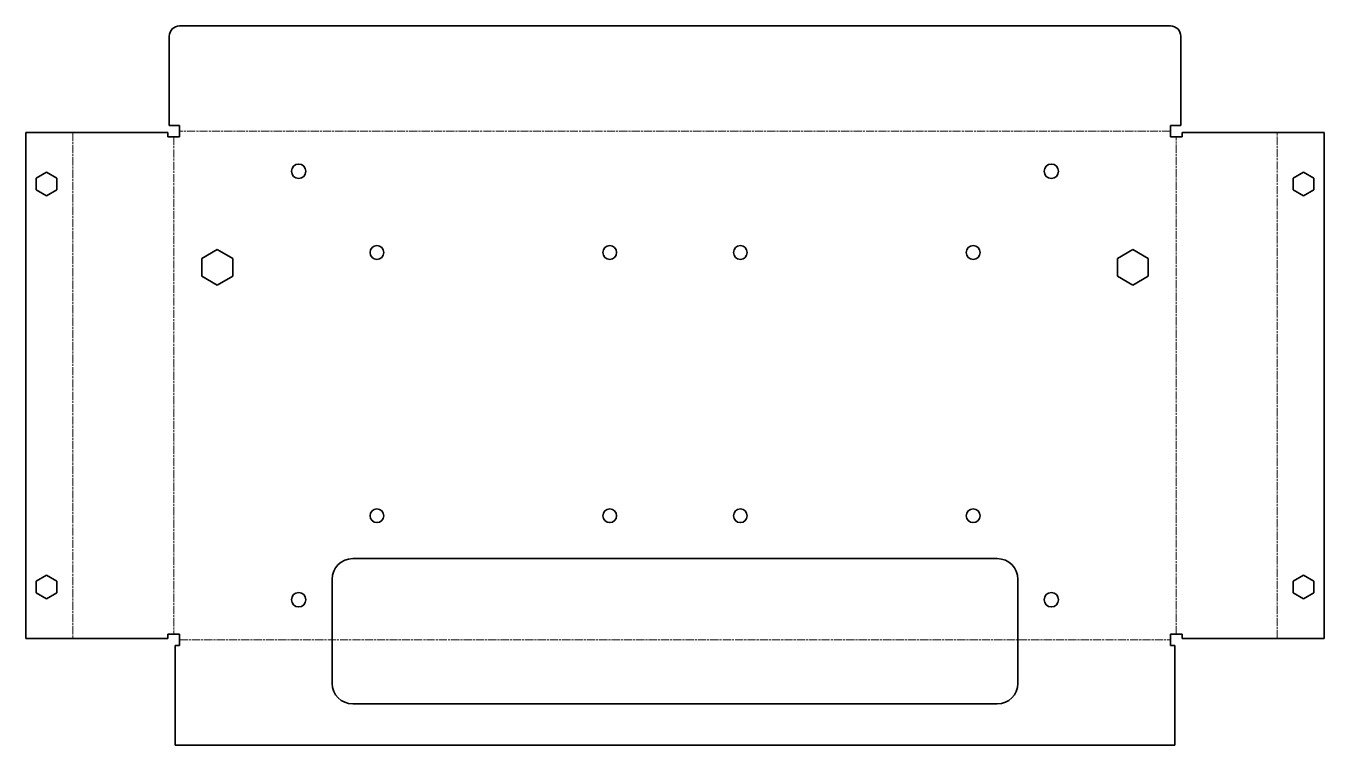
# Model space of a CAD drawing. Header units: millimetres. Extents: x 0 to 379, y 0 to 210.
import ezdxf

# ---------------------------------------------------------------- set-up
doc = ezdxf.new("R2010")
doc.units = ezdxf.units.MM
doc.linetypes.add('Chain', pattern=[13.68, 9.12, -1.14, 2.28, -1.14])
doc.layers.add('SIMUMAK Bend Centerline (ISO)', color=7, linetype='Chain', lineweight=9)
doc.layers.add('SIMUMAK Visible (ISO)', color=7, linetype='Continuous', lineweight=35)

# ---------------------------------------------------------------- blocks, each defined once
blk = doc.blocks.new('DSPY-AUT-05-BOXE-01_Sheet_3_DSPY-AUT-05-BOXE-01 (Desplegada)')
at = {"layer": 'SIMUMAK Bend Centerline (ISO)', "ltscale": 0.263158}
for p, q in [((-175.59, 73.8), (-175.59, -73.8)), ((-146.2, 72.5), (-146.2, -72.5)), ((144.5, 74.2), (-144.5, 74.2)), ((146.2, -72.5), (146.2, 72.5)), ((175.59, -73.8), (175.59, 73.8)), ((-144.5, -74.2), (144.5, -74.2))]:
    blk.add_line(p, q, dxfattribs=at)
at = {"layer": 'SIMUMAK Visible (ISO)'}
for p, q in [((-144.5, 104.89), (144.5, 104.89)), ((-147.5, 101.89), (-147.5, 75.89)), ((147.5, 101.89), (147.5, 75.89)), ((-144.5, 75.89), (-147.5, 75.89)), ((-144.5, 72.5), (-144.5, 75.89)), ((147.5, 75.89), (144.5, 75.89)), ((144.5, 75.89), (144.5, 72.5)), ((-189.29, -73.8), (-189.29, 73.8)), ((-189.29, 73.8), (-147.89, 73.8)), ((-147.89, 73.8), (-147.89, 72.5)), ((-147.89, 72.5), (-144.5, 72.5)), ((144.5, 72.5), (147.89, 72.5)), ((147.89, 72.5), (147.89, 73.8)), ((147.89, 73.8), (189.29, 73.8)), ((189.29, 73.8), (189.29, -73.8)), ((-186.29, 60.53), (-183.29, 62.26)), ((-183.29, 62.26), (-180.29, 60.53)), ((180.29, 60.53), (183.29, 62.26)), ((183.29, 62.26), (186.29, 60.53)), ((-186.29, 57.07), (-186.29, 60.53)), ((-183.29, 55.34), (-186.29, 57.07)), ((-180.29, 57.07), (-183.29, 55.34)), ((-180.29, 60.53), (-180.29, 57.07)), ((180.29, 57.07), (180.29, 60.53)), ((183.29, 55.34), (180.29, 57.07)), ((186.29, 57.07), (183.29, 55.34)), ((186.29, 60.53), (186.29, 57.07)), ((-138, 37.1), (-133.5, 39.7)), ((-133.5, 39.7), (-129, 37.1)), ((129, 37.1), (133.5, 39.7)), ((133.5, 39.7), (138, 37.1)), ((-138, 31.9), (-138, 37.1)), ((-129, 37.1), (-129, 31.9)), ((129, 31.9), (129, 37.1)), ((138, 37.1), (138, 31.9)), ((-133.5, 29.3), (-138, 31.9)), ((-129, 31.9), (-133.5, 29.3)), ((133.5, 29.3), (129, 31.9)), ((138, 31.9), (133.5, 29.3)), ((-94, -50.5), (94, -50.5)), ((-186.29, -57.07), (-183.29, -55.34)), ((-183.29, -55.34), (-180.29, -57.07)), ((-100, -86.89), (-100, -56.5)), ((100, -56.5), (100, -86.89)), ((180.29, -57.07), (183.29, -55.34)), ((183.29, -55.34), (186.29, -57.07)), ((-186.29, -60.53), (-186.29, -57.07)), ((-183.29, -62.26), (-186.29, -60.53)), ((-180.29, -60.53), (-183.29, -62.26)), ((-180.29, -57.07), (-180.29, -60.53)), ((180.29, -60.53), (180.29, -57.07)), ((183.29, -62.26), (180.29, -60.53)), ((186.29, -60.53), (183.29, -62.26)), ((186.29, -57.07), (186.29, -60.53)), ((-147.89, -73.8), (-189.29, -73.8)), ((-144.5, -72.5), (-147.89, -72.5)), ((-147.89, -72.5), (-147.89, -73.8)), ((-144.5, -75.89), (-144.5, -72.5)), ((147.89, -72.5), (144.5, -72.5)), ((144.5, -72.5), (144.5, -75.89)), ((147.89, -73.8), (147.89, -72.5)), ((189.29, -73.8), (147.89, -73.8)), ((-145.8, -104.89), (-145.8, -75.89)), ((-145.8, -75.89), (-144.5, -75.89)), ((144.5, -75.89), (145.8, -75.89)), ((145.8, -104.89), (145.8, -75.89)), ((94, -92.89), (-94, -92.89)), ((145.8, -104.89), (-145.8, -104.89))]:
    blk.add_line(p, q, dxfattribs=at)
for centre, radius in [((-109.75, 62.5), 2.1), ((109.75, 62.5), 2.1), ((-86.95, 38.8), 2), ((-19.05, 38.8), 2), ((19.05, 38.8), 2), ((86.95, 38.8), 2), ((-86.95, -38), 2), ((-19.05, -38), 2), ((19.05, -38), 2), ((86.95, -38), 2), ((-109.75, -62.5), 2.1), ((109.75, -62.5), 2.1)]:
    blk.add_circle(centre, radius, dxfattribs=at)
at = {"layer": 'SIMUMAK Visible (ISO)', "extrusion": (0, 0, -1)}
for centre, start, end in [((144.5, 101.89), 0, 90), ((-144.5, 101.89), 90, 180)]:
    blk.add_arc(centre, 3, start, end, dxfattribs=at)
at = {"layer": 'SIMUMAK Visible (ISO)'}
for centre, start, end in [((-94, -56.5), 90, 180), ((94, -56.5), 360, 90), ((-94, -86.89), 180, 270), ((94, -86.89), 270, 0)]:
    blk.add_arc(centre, 6, start, end, dxfattribs=at)

msp = doc.modelspace()

# ---------------------------------------------------------------- block references
msp.add_blockref('DSPY-AUT-05-BOXE-01_Sheet_3_DSPY-AUT-05-BOXE-01 (Desplegada)', (189.29, 104.89))

doc.saveas('drawing.dxf')
